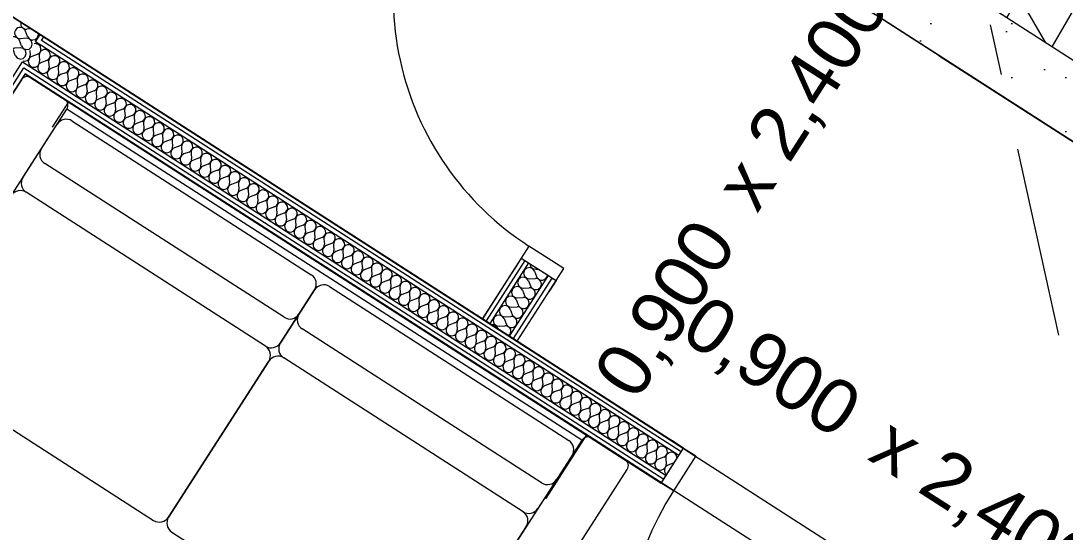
# Model space of a CAD drawing. Header units: millimetres. Extents: x 755110 to 820807, y -116979 to -66610.
# Drawn here: x 765999 to 768899, y -85636 to -84218 of the extents above; entities that cross this region are included whole.
import ezdxf

# ---------------------------------------------------------------- set-up
doc = ezdxf.new("R2010")
doc.units = ezdxf.units.MM
doc.header["$MEASUREMENT"] = 0
doc.linetypes.add('Dashed', pattern=[423.333333, 211.666667, -211.666667])
doc.linetypes.add('Double Dashed', pattern=[1093.611073, 529.166651, -211.666656, 141.111112, -211.666656])
for name, color, linetype, lineweight in [('New_2D Drafting - General_Pen_No__1', 7, 'Continuous', 13), ('New_ARCHICAD Door Markers_Pen_No__7', 7, 'Continuous', 35), ('New_ARCHICAD Doors_Pen_No__1', 7, 'Continuous', 13), ('New_Dimensioning - General_Pen_No__1', 7, 'Continuous', 13), ('New_INT zoned_Pen_No__19', 255, 'Continuous', 0), ('New_KKAEV_Pen_No__1', 7, 'Continuous', 13), ('New_Structural - Bearing_Pen_No__1', 7, 'Continuous', 13)]:
    doc.layers.add(name, color=color, linetype=linetype, lineweight=lineweight)
doc.layers.add('New_Dimensioning - General', color=7, linetype='Continuous')
doc.layers.add('New_Structural - Bearing', color=7, linetype='Continuous')
doc.layers.add('New_Structural - Grid_Pen_No__61', color=7, linetype='Continuous', lineweight=20, true_color=0x6a6a6a)
doc.styles.add('GENERATED_STYLE_1', font='')
doc.styles.get('GENERATED_STYLE_1').set_extended_font_data('Arial')
doc.dimstyles.new('GENERATED_STYLE__1', dxfattribs={"dimtxt": 200, "dimasz": 95, "dimexe": 0.18, "dimexo": 0.0625, "dimgap": 0, "dimtad": 1, "dimdec": 0, "dimzin": 0, "dimdsep": 46, "dimtxsty": 'GENERATED_STYLE_1', "dimblk": 'ARROWHEAD_2', "dimblk1": 'ARROWHEAD_2', "dimblk2": 'ARROWHEAD_2', "dimcen": 0.09, "dimse1": 1, "dimse2": 1, "dimclrd": 7, "dimclre": 7, "dimclrt": 7, "dimadec": 0, "dimazin": 0, "dimtfac": 1, "dimtdec": 4, "dimtmove": 0, "dimatfit": 3, "dimfxl": 0, "dimtolj": 1, "dimtzin": 0, "dimarcsym": 0})

# ---------------------------------------------------------------- blocks, each defined once
blk = doc.blocks.new('*X9')
at = {"layer": 'New_Structural - Bearing_Pen_No__1', "color": 7, "linetype": 'Continuous', "lineweight": 13}
for p, q in [((766054.3, -84297), (766054.3, -84296.8)), ((766046.3, -84309.3), (766046.5, -84309.1)), ((766024.9, -84342.6), (766025, -84342.6))]:
    blk.add_line(p, q, dxfattribs=at)
blk = doc.blocks.new('*X10')
at = {"layer": 'New_Structural - Bearing_Pen_No__1', "color": 7, "linetype": 'Continuous', "lineweight": 13}
for p, q in [((766053, -84289.3), (766048.3, -84283.9)), ((766054.3, -84296.8), (766053, -84289.3)), ((766029.6, -84316.2), (766026.5, -84317.9)), ((766044.3, -84310.7), (766029.6, -84316.2)), ((766044.3, -84310.7), (766046.3, -84309.3)), ((766019.7, -84328.4), (766019.5, -84329.2)), ((766019.5, -84329.2), (766019.7, -84333.5)), ((766019.7, -84333.5), (766021, -84337.6)), ((766021, -84337.6), (766023.4, -84341.2)), ((766023.4, -84341.2), (766024.9, -84342.6))]:
    blk.add_line(p, q, dxfattribs=at)
blk = doc.blocks.new('*X11')
at = {"layer": 'New_Structural - Bearing_Pen_No__1', "color": 7, "linetype": 'Continuous', "lineweight": 13}
for p, q in [((766039.1, -84280.4), (766035.8, -84281.3)), ((766047.3, -84282.9), (766039.1, -84280.4)), ((766048.3, -84283.9), (766047.3, -84282.9)), ((766012.8, -84329.1), (766016.8, -84327.4)), ((766016.8, -84327.4), (766020.1, -84324.7)), ((766020.6, -84325), (766019.7, -84328.4)), ((766020.1, -84324.7), (766022.6, -84321.2)), ((766022.7, -84321.2), (766020.6, -84325)), ((766022.6, -84321.2), (766024.1, -84317.1)), ((766025.8, -84318.2), (766022.7, -84321.2)), ((766023.5, -84300.4), (766024.4, -84312.8)), ((766024.1, -84317.1), (766024.4, -84312.8)), ((766026.5, -84317.9), (766025.8, -84318.2)), ((766005.1, -84329.1), (766008.5, -84329.6)), ((766008.5, -84329.6), (766012.8, -84329.1))]:
    blk.add_line(p, q, dxfattribs=at)
blk = doc.blocks.new('*X31')
at = {"layer": 'New_Structural - Bearing_Pen_No__1', "color": 7, "linetype": 'Continuous', "lineweight": 13}
for p, q in [((766049.6, -84314.1), (766050.7, -84329.7)), ((766070.7, -84327.7), (766056, -84333.1)), ((766076, -84331), (766077.1, -84346.7)), ((766097.1, -84344.6), (766082.4, -84350.1)), ((766102.3, -84348), (766103.5, -84363.6)), ((766123.4, -84361.5), (766108.7, -84367)), ((766128.7, -84364.9), (766129.8, -84380.5)), ((766149.8, -84378.5), (766135.1, -84383.9)), ((766155.1, -84381.8), (766156.2, -84397.5)), ((766176.1, -84395.4), (766161.5, -84400.9)), ((766181.4, -84398.8), (766182.6, -84414.4)), ((766202.5, -84412.3), (766187.8, -84417.8)), ((766207.8, -84415.7), (766208.9, -84431.3)), ((766228.9, -84429.3), (766214.2, -84434.7)), ((766234.1, -84432.6), (766235.3, -84448.3)), ((766255.2, -84446.2), (766240.5, -84451.7)), ((766260.5, -84449.6), (766261.6, -84465.2)), ((766281.6, -84463.1), (766266.9, -84468.6)), ((766286.9, -84466.5), (766288, -84482.1)), ((766308, -84480.1), (766293.3, -84485.5)), ((766313.2, -84483.5), (766314.4, -84499.1)), ((766334.3, -84497), (766319.6, -84502.5)), ((766339.6, -84500.4), (766340.7, -84516)), ((766360.7, -84513.9), (766346, -84519.4)), ((766366, -84517.3), (766367.1, -84533)), ((766387, -84530.9), (766372.4, -84536.3)), ((766392.3, -84534.3), (766393.5, -84549.9)), ((766413.4, -84547.8), (766398.7, -84553.3)), ((766418.7, -84551.2), (766419.8, -84566.8)), ((766439.8, -84564.7), (766425.1, -84570.2)), ((766445, -84568.1), (766446.2, -84583.8)), ((766466.1, -84581.7), (766451.4, -84587.1)), ((766471.4, -84585.1), (766472.5, -84600.7)), ((766492.5, -84598.6), (766477.8, -84604.1)), ((766497.8, -84602), (766498.9, -84617.6)), ((766518.9, -84615.6), (766504.2, -84621)), ((766524.1, -84618.9), (766525.3, -84634.6)), ((766545.2, -84632.5), (766530.5, -84638)), ((766550.5, -84635.9), (766551.6, -84651.5)), ((766571.6, -84649.4), (766556.9, -84654.9)), ((766576.9, -84652.8), (766578, -84668.4)), ((766597.9, -84666.4), (766583.3, -84671.8)), ((766603.2, -84669.7), (766604.3, -84685.4)), ((766624.3, -84683.3), (766609.6, -84688.8)), ((766629.6, -84686.7), (766630.7, -84702.3)), ((766650.7, -84700.2), (766636, -84705.7)), ((766655.9, -84703.6), (766657.1, -84719.2)), ((766677, -84717.2), (766662.3, -84722.6)), ((766682.3, -84720.5), (766683.4, -84736.2)), ((766703.4, -84734.1), (766688.7, -84739.6)), ((766708.7, -84737.5), (766709.8, -84753.1)), ((766729.8, -84751), (766715.1, -84756.5)), ((766735, -84754.4), (766736.2, -84770)), ((766756.1, -84768), (766741.4, -84773.4)), ((766761.4, -84771.4), (766762.5, -84787)), ((766782.5, -84784.9), (766767.8, -84790.4)), ((766787.8, -84788.3), (766788.9, -84803.9)), ((766808.8, -84801.8), (766794.2, -84807.3)), ((766814.1, -84805.2), (766815.2, -84820.9)), ((766835.2, -84818.8), (766820.5, -84824.2)), ((766840.5, -84822.2), (766841.6, -84837.8)), ((766861.6, -84835.7), (766846.9, -84841.2)), ((766866.8, -84839.1), (766868, -84854.7)), ((766887.9, -84852.6), (766873.2, -84858.1)), ((766893.2, -84856), (766894.3, -84871.7)), ((766914.3, -84869.6), (766899.6, -84875)), ((766919.6, -84873), (766920.7, -84888.6)), ((766940.7, -84886.5), (766926, -84892)), ((766945.9, -84889.9), (766947.1, -84905.5)), ((766967, -84903.4), (766952.3, -84908.9)), ((766972.3, -84906.8), (766973.4, -84922.5)), ((766993.4, -84920.4), (766978.7, -84925.8)), ((766998.7, -84923.8), (766999.8, -84939.4)), ((767019.7, -84937.3), (767005.1, -84942.8)), ((767025, -84940.7), (767026.1, -84956.3)), ((767046.1, -84954.3), (767031.4, -84959.7)), ((767051.4, -84957.6), (767052.5, -84973.3)), ((767072.5, -84971.2), (767057.8, -84976.7)), ((767077.7, -84974.6), (767078.9, -84990.2)), ((767098.8, -84988.1), (767084.1, -84993.6)), ((767104.1, -84991.5), (767105.2, -85007.1)), ((767125.2, -85005.1), (767110.5, -85010.5)), ((767130.5, -85008.4), (767131.6, -85024.1)), ((767151.6, -85022), (767136.9, -85027.5)), ((767156.8, -85025.4), (767158, -85041)), ((767177.9, -85038.9), (767163.2, -85044.4)), ((767183.2, -85042.3), (767184.3, -85057.9)), ((767204.3, -85055.9), (767189.6, -85061.3)), ((767209.5, -85059.3), (767210.7, -85074.9)), ((767230.6, -85072.8), (767216, -85078.3)), ((767235.9, -85076.2), (767237, -85091.8)), ((767257, -85089.7), (767242.3, -85095.2)), ((767262.3, -85093.1), (767263.4, -85108.7)), ((767283.4, -85106.7), (767268.7, -85112.1)), ((767288.6, -85110.1), (767289.8, -85125.7)), ((767309.7, -85123.6), (767295, -85129.1)), ((767315, -85127), (767316.1, -85142.6)), ((767336.1, -85140.5), (767321.4, -85146)), ((767341.4, -85143.9), (767342.5, -85159.6)), ((767362.5, -85157.5), (767347.8, -85162.9)), ((767367.7, -85160.9), (767368.9, -85176.5)), ((767388.8, -85174.4), (767374.1, -85179.9)), ((767394.1, -85177.8), (767395.2, -85193.4)), ((767415.2, -85191.3), (767400.5, -85196.8)), ((767420.4, -85194.7), (767421.6, -85210.4)), ((767441.5, -85208.3), (767426.9, -85213.7)), ((767446.8, -85211.7), (767447.9, -85227.3)), ((767467.9, -85225.2), (767453.2, -85230.7)), ((767473.2, -85228.6), (767474.3, -85244.2)), ((767494.3, -85242.2), (767479.6, -85247.6)), ((767499.5, -85245.5), (767500.7, -85261.2)), ((767520.6, -85259.1), (767505.9, -85264.6)), ((767525.9, -85262.5), (767527, -85278.1)), ((767547, -85276), (767532.3, -85281.5)), ((767552.3, -85279.4), (767553.4, -85295)), ((767573.4, -85293), (767558.7, -85298.4)), ((767578.6, -85296.3), (767579.8, -85312)), ((767599.7, -85309.9), (767585, -85315.4)), ((767605, -85313.3), (767606.1, -85328.9)), ((767626.1, -85326.8), (767611.4, -85332.3)), ((767631.3, -85330.2), (767632.5, -85345.8)), ((767652.4, -85343.8), (767637.8, -85349.2)), ((767657.7, -85347.2), (767658.8, -85362.8)), ((767678.8, -85360.7), (767664.1, -85366.2)), ((767684.1, -85364.1), (767685.2, -85379.7)), ((767705.2, -85377.6), (767690.5, -85383.1)), ((767710.4, -85381), (767711.6, -85396.6)), ((767731.5, -85394.6), (767716.8, -85400)), ((767736.8, -85398), (767737.9, -85413.6)), ((767757.9, -85411.5), (767743.2, -85417)), ((767763.2, -85414.9), (767764.3, -85430.5)), ((767784.2, -85428.4), (767769.6, -85433.9)), ((767789.5, -85431.8), (767790.7, -85447.5)), ((767810.6, -85445.4), (767795.9, -85450.8))]:
    blk.add_line(p, q, dxfattribs=at)
for centre, start, end in [((766038.9, -84296), 296.7857, 357.7747), ((766065.2, -84313), 290.4133, 184.1531), ((766091.6, -84329.9), 290.4133, 184.1531), ((766035.1, -84330.9), 229.3233, 237.2832), ((766035.1, -84330.9), 237.2832, 4.1531), ((766061.5, -84347.8), 110.4133, 237.2832), ((766061.5, -84347.8), 237.2832, 4.1531), ((766087.8, -84364.7), 110.4133, 237.2832), ((766118, -84346.8), 290.4133, 184.1531), ((766144.3, -84363.8), 290.4133, 184.1531), ((766087.8, -84364.7), 237.2832, 4.1531), ((766114.2, -84381.7), 110.4133, 237.2832), ((766114.2, -84381.7), 237.2832, 4.1531), ((766140.6, -84398.6), 110.4133, 237.2832), ((766170.7, -84380.7), 290.4133, 184.1531), ((766197, -84397.6), 290.4133, 184.1531), ((766140.6, -84398.6), 237.2832, 4.1531), ((766166.9, -84415.5), 110.4133, 237.2832), ((766166.9, -84415.5), 237.2832, 4.1531), ((766223.4, -84414.6), 290.4133, 184.1531), ((766193.3, -84432.5), 110.4133, 237.2832), ((766193.3, -84432.5), 237.2832, 4.1531), ((766219.7, -84449.4), 110.4133, 237.2832), ((766249.8, -84431.5), 290.4133, 184.1531), ((766276.1, -84448.5), 290.4133, 184.1531), ((766219.7, -84449.4), 237.2832, 4.1531), ((766246, -84466.3), 110.4133, 237.2832), ((766246, -84466.3), 237.2832, 4.1531), ((766272.4, -84483.3), 110.4133, 237.2832), ((766302.5, -84465.4), 290.4133, 184.1531), ((766328.9, -84482.3), 290.4133, 184.1531), ((766272.4, -84483.3), 237.2832, 4.1531), ((766298.7, -84500.2), 110.4133, 237.2832), ((766298.7, -84500.2), 237.2832, 4.1531), ((766355.2, -84499.3), 290.4133, 184.1531), ((766381.6, -84516.2), 290.4133, 184.1531), ((766325.1, -84517.2), 110.4133, 237.2832), ((766325.1, -84517.2), 237.2832, 4.1531), ((766351.5, -84534.1), 110.4133, 237.2832), ((766407.9, -84533.1), 290.4133, 184.1531), ((766351.5, -84534.1), 237.2832, 4.1531), ((766377.8, -84551), 110.4133, 237.2832), ((766377.8, -84551), 237.2832, 4.1531), ((766404.2, -84568), 110.4133, 237.2832), ((766434.3, -84550.1), 290.4133, 184.1531), ((766460.7, -84567), 290.4133, 184.1531), ((766404.2, -84568), 237.2832, 4.1531), ((766430.5, -84584.9), 110.4133, 237.2832), ((766430.5, -84584.9), 237.2832, 4.1531), ((766456.9, -84601.8), 110.4133, 237.2832), ((766487, -84583.9), 290.4133, 184.1531), ((766513.4, -84600.9), 290.4133, 184.1531), ((766456.9, -84601.8), 237.2832, 4.1531), ((766483.3, -84618.8), 110.4133, 237.2832), ((766483.3, -84618.8), 237.2832, 4.1531), ((766539.8, -84617.8), 290.4133, 184.1531), ((766509.6, -84635.7), 110.4133, 237.2832), ((766509.6, -84635.7), 237.2832, 4.1531), ((766536, -84652.6), 110.4133, 237.2832), ((766566.1, -84634.7), 290.4133, 184.1531), ((766592.5, -84651.7), 290.4133, 184.1531), ((766536, -84652.6), 237.2832, 4.1531), ((766562.4, -84669.6), 110.4133, 237.2832), ((766562.4, -84669.6), 237.2832, 4.1531), ((766588.7, -84686.5), 110.4133, 237.2832), ((766618.8, -84668.6), 290.4133, 184.1531), ((766645.2, -84685.5), 290.4133, 184.1531), ((766588.7, -84686.5), 237.2832, 4.1531), ((766615.1, -84703.4), 110.4133, 237.2832), ((766615.1, -84703.4), 237.2832, 4.1531), ((766671.6, -84702.5), 290.4133, 184.1531), ((766697.9, -84719.4), 290.4133, 184.1531), ((766641.4, -84720.4), 110.4133, 237.2832), ((766641.4, -84720.4), 237.2832, 4.1531), ((766667.8, -84737.3), 110.4133, 237.2832), ((766724.3, -84736.3), 290.4133, 184.1531), ((766667.8, -84737.3), 237.2832, 4.1531), ((766694.2, -84754.2), 110.4133, 237.2832), ((766694.2, -84754.2), 237.2832, 4.1531), ((766720.5, -84771.2), 110.4133, 237.2832), ((766750.7, -84753.3), 290.4133, 184.1531), ((766777, -84770.2), 290.4133, 184.1531), ((766720.5, -84771.2), 237.2832, 4.1531), ((766746.9, -84788.1), 110.4133, 237.2832), ((766746.9, -84788.1), 237.2832, 4.1531), ((766773.3, -84805.1), 110.4133, 237.2832), ((766803.4, -84787.2), 290.4133, 184.1531), ((766829.7, -84804.1), 290.4133, 184.1531), ((766773.3, -84805.1), 237.2832, 4.1531), ((766799.6, -84822), 110.4133, 237.2832), ((766799.6, -84822), 237.2832, 4.1531), ((766856.1, -84821), 290.4133, 184.1531), ((766826, -84838.9), 110.4133, 237.2832), ((766826, -84838.9), 237.2832, 4.1531), ((766852.3, -84855.9), 110.4133, 237.2832), ((766882.5, -84838), 290.4133, 184.1531), ((766908.8, -84854.9), 290.4133, 184.1531), ((766852.3, -84855.9), 237.2832, 4.1531), ((766878.7, -84872.8), 110.4133, 237.2832), ((766878.7, -84872.8), 237.2832, 4.1531), ((766905.1, -84889.7), 110.4133, 237.2832), ((766935.2, -84871.8), 290.4133, 184.1531), ((766961.6, -84888.8), 290.4133, 184.1531), ((766905.1, -84889.7), 237.2832, 4.1531), ((766931.4, -84906.7), 110.4133, 237.2832), ((766931.4, -84906.7), 237.2832, 4.1531), ((766987.9, -84905.7), 290.4133, 184.1531), ((767014.3, -84922.6), 290.4133, 184.1531), ((766957.8, -84923.6), 110.4133, 237.2832), ((766957.8, -84923.6), 237.2832, 4.1531), ((766984.2, -84940.5), 110.4133, 237.2832), ((767040.6, -84939.6), 290.4133, 184.1531), ((766984.2, -84940.5), 237.2832, 4.1531), ((767010.5, -84957.5), 110.4133, 237.2832), ((767010.5, -84957.5), 237.2832, 4.1531), ((767036.9, -84974.4), 110.4133, 237.2832), ((767067, -84956.5), 290.4133, 184.1531), ((767093.4, -84973.4), 290.4133, 184.1531), ((767036.9, -84974.4), 237.2832, 4.1531), ((767063.2, -84991.3), 110.4133, 237.2832), ((767063.2, -84991.3), 237.2832, 4.1531), ((767089.6, -85008.3), 110.4133, 237.2832), ((767119.7, -84990.4), 290.4133, 184.1531), ((767146.1, -85007.3), 290.4133, 184.1531), ((767089.6, -85008.3), 237.2832, 4.1531), ((767116, -85025.2), 110.4133, 237.2832), ((767116, -85025.2), 237.2832, 4.1531), ((767172.5, -85024.2), 290.4133, 184.1531), ((767142.3, -85042.1), 110.4133, 237.2832), ((767142.3, -85042.1), 237.2832, 4.1531), ((767168.7, -85059.1), 110.4133, 237.2832), ((767198.8, -85041.2), 290.4133, 184.1531), ((767225.2, -85058.1), 290.4133, 184.1531), ((767168.7, -85059.1), 237.2832, 4.1531), ((767195.1, -85076), 110.4133, 237.2832), ((767195.1, -85076), 237.2832, 4.1531), ((767221.4, -85092.9), 110.4133, 237.2832), ((767251.5, -85075.1), 290.4133, 184.1531), ((767277.9, -85092), 290.4133, 184.1531), ((767221.4, -85092.9), 237.2832, 4.1531), ((767247.8, -85109.9), 110.4133, 237.2832), ((767247.8, -85109.9), 237.2832, 4.1531), ((767304.3, -85108.9), 290.4133, 184.1531), ((767330.6, -85125.9), 290.4133, 184.1531), ((767274.1, -85126.8), 110.4133, 237.2832), ((767274.1, -85126.8), 237.2832, 4.1531), ((767300.5, -85143.8), 110.4133, 237.2832), ((767357, -85142.8), 290.4133, 184.1531), ((767300.5, -85143.8), 237.2832, 4.1531), ((767326.9, -85160.7), 110.4133, 237.2832), ((767326.9, -85160.7), 237.2832, 4.1531), ((767353.2, -85177.6), 110.4133, 237.2832), ((767383.3, -85159.7), 290.4133, 184.1531), ((767409.7, -85176.7), 290.4133, 184.1531), ((767353.2, -85177.6), 237.2832, 4.1531), ((767379.6, -85194.6), 110.4133, 237.2832), ((767379.6, -85194.6), 237.2832, 4.1531), ((767406, -85211.5), 110.4133, 237.2832), ((767436.1, -85193.6), 290.4133, 184.1531), ((767462.4, -85210.5), 290.4133, 184.1531), ((767406, -85211.5), 237.2832, 4.1531), ((767432.3, -85228.4), 110.4133, 237.2832), ((767432.3, -85228.4), 237.2832, 4.1531), ((767488.8, -85227.5), 290.4133, 184.1531), ((767458.7, -85245.4), 110.4133, 237.2832), ((767458.7, -85245.4), 237.2832, 4.1531), ((767485, -85262.3), 110.4133, 237.2832), ((767515.2, -85244.4), 290.4133, 184.1531), ((767541.5, -85261.3), 290.4133, 184.1531), ((767485, -85262.3), 237.2832, 4.1531), ((767511.4, -85279.2), 110.4133, 237.2832), ((767511.4, -85279.2), 237.2832, 4.1531), ((767537.8, -85296.2), 110.4133, 237.2832), ((767567.9, -85278.3), 290.4133, 184.1531), ((767594.2, -85295.2), 290.4133, 184.1531), ((767537.8, -85296.2), 237.2832, 4.1531), ((767564.1, -85313.1), 110.4133, 237.2832), ((767564.1, -85313.1), 237.2832, 4.1531), ((767620.6, -85312.1), 290.4133, 184.1531), ((767647, -85329.1), 290.4133, 184.1531), ((767590.5, -85330), 110.4133, 237.2832), ((767590.5, -85330), 237.2832, 4.1531), ((767616.9, -85347), 110.4133, 237.2832), ((767673.3, -85346), 290.4133, 184.1531), ((767616.9, -85347), 237.2832, 4.1531), ((767643.2, -85363.9), 110.4133, 237.2832), ((767643.2, -85363.9), 237.2832, 4.1531), ((767669.6, -85380.8), 110.4133, 237.2832), ((767699.7, -85363), 290.4133, 184.1531), ((767726.1, -85379.9), 290.4133, 184.1531), ((767669.6, -85380.8), 237.2832, 4.1531), ((767695.9, -85397.8), 110.4133, 237.2832), ((767695.9, -85397.8), 237.2832, 4.1531), ((767722.3, -85414.7), 110.4133, 237.2832), ((767752.4, -85396.8), 290.4133, 184.1531), ((767778.8, -85413.8), 290.4133, 184.1531), ((767722.3, -85414.7), 237.2832, 4.1531), ((767748.7, -85431.7), 110.4133, 237.2832), ((767805.1, -85430.7), 352.5444, 184.1531), ((767748.7, -85431.7), 237.2832, 4.1531), ((767775, -85448.6), 110.4133, 237.2832), ((767775, -85448.6), 237.2832, 4.1531), ((767801.4, -85465.5), 110.4133, 231.7958), ((767805.1, -85430.7), 290.4133, 302.0221)]:
    blk.add_arc(centre, 15.7, start, end, dxfattribs=at)
blk = doc.blocks.new('*X61')
at = {"layer": 'New_Structural - Bearing_Pen_No__1', "color": 7, "linetype": 'Continuous', "lineweight": 13}
for p, q in [((765985.7, -84241), (765983.9, -84243.2)), ((765967, -84269.5), (765965.1, -84273.4)), ((765969.8, -84266.2), (765967, -84269.5)), ((765973.4, -84263.8), (765969.8, -84266.2)), ((765977.5, -84262.5), (765973.4, -84263.8)), ((765981.8, -84262.4), (765977.5, -84262.5)), ((765982.1, -84247.1), (765981.4, -84251.3)), ((765981.4, -84251.3), (765981.9, -84255.6)), ((765986, -84263.5), (765981.8, -84262.4)), ((765981.9, -84255.6), (765983.6, -84259.6)), ((765983.9, -84243.2), (765982.1, -84247.1)), ((765983.6, -84259.6), (765986.3, -84263)), ((765989.8, -84265.6), (765986, -84263.5)), ((765986.3, -84263), (765989.8, -84265.5)), ((765989.8, -84265.5), (765993.9, -84267)), ((765992.8, -84268.7), (765989.8, -84265.6)), ((765994.8, -84272.5), (765992.8, -84268.7)), ((765993.9, -84267), (765998.2, -84267.2)), ((766013.8, -84266.1), (765998.2, -84267.2)), ((766022.2, -84267.8), (766013.8, -84266.1)), ((766017.8, -84261.7), (766022.3, -84267.7)), ((766028.4, -84273.7), (766022.2, -84267.8)), ((766022.3, -84267.7), (766030.2, -84271)), ((765950, -84295.9), (765949.8, -84296.4)), ((765952.8, -84292.6), (765950, -84295.9)), ((765956.4, -84290.2), (765952.8, -84292.6)), ((765960.6, -84288.9), (765956.4, -84290.2)), ((765964.9, -84288.8), (765960.6, -84288.9)), ((765965.1, -84273.4), (765964.5, -84277.7)), ((765964.5, -84277.7), (765965, -84282)), ((765969.1, -84289.8), (765964.9, -84288.8)), ((765965, -84282), (765966.7, -84286)), ((765966.7, -84286), (765969.4, -84289.4)), ((765972.8, -84292), (765969.1, -84289.8)), ((765969.4, -84289.4), (765972.9, -84291.9)), ((765975.8, -84295.1), (765972.8, -84292)), ((765972.9, -84291.9), (765977, -84293.3)), ((765977.9, -84298.9), (765975.8, -84295.1)), ((765977, -84293.3), (765981.3, -84293.6)), ((765983.4, -84313.6), (765977.9, -84298.9)), ((765996.9, -84292.5), (765981.3, -84293.6)), ((766000.3, -84287.2), (765994.8, -84272.5)), ((766005.3, -84294.2), (765996.9, -84292.5)), ((766000.3, -84287.2), (766005.4, -84294.1)), ((766011.5, -84300.1), (766005.3, -84294.2)), ((766005.4, -84294.1), (766013.3, -84297.3)), ((766013.3, -84297.3), (766021.7, -84295.9)), ((766021.7, -84295.9), (766028.2, -84290.2)), ((766028.2, -84290.2), (766030.6, -84282)), ((766030.6, -84282), (766028.4, -84273.7)), ((766030.2, -84271), (766031.9, -84270.7)), ((765983.4, -84313.6), (765988.4, -84320.5)), ((765988.3, -84320.6), (765986.9, -84320.3)), ((765990.4, -84322.5), (765988.3, -84320.6)), ((765988.4, -84320.5), (765996.4, -84323.7)), ((765996.4, -84323.7), (766004.8, -84322.2)), ((766004.8, -84322.2), (766011.2, -84316.6)), ((766011.2, -84316.6), (766013.7, -84308.4)), ((766013.7, -84308.4), (766011.5, -84300.1))]:
    blk.add_line(p, q, dxfattribs=at)
blk = doc.blocks.new('*X62')
at = {"layer": 'New_Structural - Bearing_Pen_No__1', "color": 7, "linetype": 'Continuous', "lineweight": 13}
for p, q in [((765986.7, -84239.9), (765985.7, -84241)), ((765990.3, -84237.5), (765986.7, -84239.9)), ((765994.4, -84236.2), (765990.3, -84237.5)), ((765998.8, -84236), (765994.4, -84236.2)), ((765999, -84220.8), (765998.3, -84225)), ((765998.3, -84225), (765998.9, -84229.3)), ((766002.9, -84237.1), (765998.8, -84236)), ((765998.9, -84229.3), (766000.5, -84233.3)), ((766000.5, -84233.3), (766003.2, -84236.6)), ((766006.7, -84239.3), (766002.9, -84237.1)), ((766003.2, -84236.6), (766006.8, -84239.1)), ((766009.7, -84242.4), (766006.7, -84239.3)), ((766006.8, -84239.1), (766010.8, -84240.6)), ((766010.8, -84240.6), (766015.1, -84240.9)), ((766028.7, -84239.9), (766015.1, -84240.9)), ((766011.8, -84246.2), (766009.7, -84242.4)), ((766017.2, -84260.8), (766011.8, -84246.2)), ((766017.2, -84260.8), (766017.8, -84261.7)), ((766031.9, -84270.7), (766038.7, -84269.5)), ((766038.7, -84269.5), (766045.1, -84263.8)), ((766045.1, -84263.8), (766047.6, -84255.6)), ((766047.6, -84255.6), (766046.4, -84251.3))]:
    blk.add_line(p, q, dxfattribs=at)
blk = doc.blocks.new('*X98')
at = {"layer": 'New_Structural - Bearing_Pen_No__1', "color": 7, "linetype": 'Continuous', "lineweight": 13}
for p, q in [((767404, -84903.6), (767397.5, -84909.3)), ((767412.4, -84902.2), (767404, -84903.6)), ((767412.1, -84891.5), (767414.2, -84899.4)), ((767420.3, -84905.4), (767412.4, -84902.2)), ((767414.2, -84899.4), (767420.4, -84905.3)), ((767425.4, -84912.3), (767420.3, -84905.4)), ((767420.4, -84905.3), (767428.8, -84907)), ((767428.8, -84907), (767435.5, -84906.5)), ((767380.6, -84935.7), (767378.1, -84943.9)), ((767387, -84930), (767380.6, -84935.7)), ((767395.5, -84928.6), (767387, -84930)), ((767397.5, -84909.3), (767395, -84917.5)), ((767395, -84917.5), (767397.2, -84925.8)), ((767403.4, -84931.8), (767395.5, -84928.6)), ((767397.2, -84925.8), (767403.5, -84931.7)), ((767408.5, -84938.7), (767403.4, -84931.8)), ((767403.5, -84931.7), (767411.8, -84933.4)), ((767411.8, -84933.4), (767427.5, -84932.3)), ((767425.4, -84912.3), (767430.9, -84927)), ((767431.8, -84932.5), (767427.5, -84932.3)), ((767430.9, -84927), (767432.9, -84930.8)), ((767435.9, -84934), (767431.8, -84932.5)), ((767432.9, -84930.8), (767435.9, -84933.9)), ((767435.9, -84933.9), (767439.7, -84936)), ((767439.4, -84936.5), (767435.9, -84934)), ((767442.1, -84939.9), (767439.4, -84936.5)), ((767439.7, -84936), (767443.9, -84937.1)), ((767443.9, -84937.1), (767448.2, -84937)), ((767448.2, -84937), (767452.3, -84935.7)), ((767452.3, -84935.7), (767455.9, -84933.3)), ((767455.9, -84933.3), (767458.7, -84930)), ((767458.7, -84930), (767460.5, -84926.1)), ((767460.5, -84926.1), (767461, -84922.9)), ((767363.7, -84962), (767361.2, -84970.2)), ((767370.1, -84956.4), (767363.7, -84962)), ((767378.5, -84954.9), (767370.1, -84956.4)), ((767378.1, -84943.9), (767380.3, -84952.1)), ((767386.5, -84958.1), (767378.5, -84954.9)), ((767380.3, -84952.1), (767386.5, -84958)), ((767386.5, -84958), (767394.9, -84959.8)), ((767391.5, -84965), (767386.5, -84958.1)), ((767391.5, -84965), (767397, -84979.7)), ((767394.9, -84959.8), (767410.5, -84958.6)), ((767408.5, -84938.7), (767413.9, -84953.3)), ((767414.8, -84958.9), (767410.5, -84958.6)), ((767413.9, -84953.3), (767416, -84957.2)), ((767418.9, -84960.4), (767414.8, -84958.9)), ((767416, -84957.2), (767419, -84960.3)), ((767422.4, -84962.9), (767418.9, -84960.4)), ((767419, -84960.3), (767422.7, -84962.4)), ((767425.1, -84966.2), (767422.4, -84962.9)), ((767422.7, -84962.4), (767426.9, -84963.5)), ((767426.8, -84970.2), (767425.1, -84966.2)), ((767426.9, -84963.5), (767431.2, -84963.3)), ((767431.2, -84963.3), (767435.4, -84962)), ((767435.4, -84962), (767439, -84959.6)), ((767439, -84959.6), (767441.8, -84956.4)), ((767441.8, -84956.4), (767443.6, -84952.4)), ((767443.7, -84943.9), (767442.1, -84939.9)), ((767443.6, -84952.4), (767444.3, -84948.2)), ((767444.3, -84948.2), (767443.7, -84943.9)), ((767346.7, -84988.4), (767344.2, -84996.6)), ((767353.1, -84982.7), (767346.7, -84988.4)), ((767361.6, -84981.3), (767353.1, -84982.7)), ((767361.2, -84970.2), (767363.4, -84978.5)), ((767369.5, -84984.5), (767361.6, -84981.3)), ((767363.4, -84978.5), (767369.6, -84984.4)), ((767374.6, -84991.4), (767369.5, -84984.5)), ((767369.6, -84984.4), (767378, -84986.1)), ((767374.6, -84991.4), (767380, -85006.1)), ((767378, -84986.1), (767393.6, -84985)), ((767397.9, -84985.3), (767393.6, -84985)), ((767397, -84979.7), (767399, -84983.5)), ((767402, -84986.7), (767397.9, -84985.3)), ((767399, -84983.5), (767402.1, -84986.6)), ((767405.5, -84989.2), (767402, -84986.7)), ((767402.1, -84986.6), (767405.8, -84988.8)), ((767408.2, -84992.6), (767405.5, -84989.2)), ((767405.8, -84988.8), (767410, -84989.8)), ((767409.9, -84996.6), (767408.2, -84992.6)), ((767410, -84989.8), (767414.3, -84989.7)), ((767414.3, -84989.7), (767418.4, -84988.4)), ((767418.4, -84988.4), (767422, -84986)), ((767422, -84986), (767424.8, -84982.7)), ((767424.8, -84982.7), (767426.7, -84978.8)), ((767426.7, -84978.8), (767427.3, -84974.5)), ((767427.3, -84974.5), (767426.8, -84970.2)), ((767329.8, -85014.7), (767327.3, -85022.9)), ((767327.3, -85022.9), (767329.5, -85031.2)), ((767336.2, -85009.1), (767329.8, -85014.7)), ((767344.6, -85007.6), (767336.2, -85009.1)), ((767344.2, -84996.6), (767346.4, -85004.9)), ((767352.6, -85010.8), (767344.6, -85007.6)), ((767346.4, -85004.9), (767352.7, -85010.7)), ((767357.6, -85017.8), (767352.6, -85010.8)), ((767352.7, -85010.7), (767361, -85012.5)), ((767357.6, -85017.8), (767363.1, -85032.4)), ((767361, -85012.5), (767376.7, -85011.3)), ((767381, -85011.6), (767376.7, -85011.3)), ((767380, -85006.1), (767382.1, -85009.9)), ((767385, -85013.1), (767381, -85011.6)), ((767382.1, -85009.9), (767385.1, -85013)), ((767388.6, -85015.6), (767385, -85013.1)), ((767385.1, -85013), (767388.9, -85015.1)), ((767391.3, -85019), (767388.6, -85015.6)), ((767388.9, -85015.1), (767393.1, -85016.2)), ((767392.9, -85023), (767391.3, -85019)), ((767393.5, -85027.2), (767392.9, -85023)), ((767393.1, -85016.2), (767397.4, -85016.1)), ((767397.4, -85016.1), (767401.5, -85014.7)), ((767401.5, -85014.7), (767405.1, -85012.4)), ((767405.1, -85012.4), (767407.9, -85009.1)), ((767407.9, -85009.1), (767409.7, -85005.2)), ((767409.7, -85005.2), (767410.4, -85000.9)), ((767410.4, -85000.9), (767409.9, -84996.6)), ((767312.8, -85041.1), (767310.4, -85049.3)), ((767310.4, -85049.3), (767312.6, -85057.6)), ((767319.3, -85035.4), (767312.8, -85041.1)), ((767327.7, -85034), (767319.3, -85035.4)), ((767335.6, -85037.2), (767327.7, -85034)), ((767329.5, -85031.2), (767335.7, -85037.1)), ((767340.7, -85044.1), (767335.6, -85037.2)), ((767335.7, -85037.1), (767344.1, -85038.8)), ((767340.7, -85044.1), (767346.2, -85058.8)), ((767344.1, -85038.8), (767359.7, -85037.7)), ((767364, -85038), (767359.7, -85037.7)), ((767363.1, -85032.4), (767365.2, -85036.2)), ((767368.1, -85039.4), (767364, -85038)), ((767365.2, -85036.2), (767368.2, -85039.3)), ((767371.6, -85042), (767368.1, -85039.4)), ((767368.2, -85039.3), (767371.9, -85041.5)), ((767374.3, -85045.3), (767371.6, -85042)), ((767371.9, -85041.5), (767376.1, -85042.5)), ((767376, -85049.3), (767374.3, -85045.3)), ((767376.5, -85053.6), (767376, -85049.3)), ((767376.1, -85042.5), (767380.4, -85042.4)), ((767380.4, -85042.4), (767384.6, -85041.1)), ((767384.6, -85041.1), (767388.2, -85038.7)), ((767388.2, -85038.7), (767391, -85035.4)), ((767391, -85035.4), (767392.8, -85031.5)), ((767392.8, -85031.5), (767393.5, -85027.2)), ((767310.8, -85060.4), (767306.8, -85061)), ((767318.7, -85063.6), (767310.8, -85060.4)), ((767312.6, -85057.6), (767318.8, -85063.5)), ((767323.8, -85070.5), (767318.7, -85063.6)), ((767318.8, -85063.5), (767327.2, -85065.2)), ((767323.8, -85070.5), (767324.5, -85072.4)), ((767327.2, -85065.2), (767342.8, -85064.1)), ((767347.1, -85064.4), (767342.8, -85064.1)), ((767346.2, -85058.8), (767348.2, -85062.6)), ((767351.2, -85065.8), (767347.1, -85064.4)), ((767348.2, -85062.6), (767351.2, -85065.7)), ((767351.2, -85065.7), (767355, -85067.9)), ((767354.7, -85068.3), (767351.2, -85065.8)), ((767357.4, -85071.7), (767354.7, -85068.3)), ((767355, -85067.9), (767359.2, -85068.9)), ((767359.1, -85075.7), (767357.4, -85071.7)), ((767358.9, -85084.2), (767359.6, -85080)), ((767359.6, -85080), (767359.1, -85075.7)), ((767359.2, -85068.9), (767363.5, -85068.8)), ((767363.5, -85068.8), (767367.6, -85067.5)), ((767367.6, -85067.5), (767371.2, -85065.1)), ((767371.2, -85065.1), (767374, -85061.8)), ((767374, -85061.8), (767375.9, -85057.9)), ((767375.9, -85057.9), (767376.5, -85053.6)), ((767354.2, -85091.5), (767354.3, -85091.4)), ((767354.3, -85091.4), (767357.1, -85088.2)), ((767357.1, -85088.2), (767358.9, -85084.2))]:
    blk.add_line(p, q, dxfattribs=at)
blk = doc.blocks.new('*D142')
at = {"layer": 'New_Dimensioning - General_Pen_No__1', "color": 7, "linetype": 'Continuous', "lineweight": 13}
for p, q in [((768938, -82676.9), (768836.6, -82834.6)), ((768823.2, -82788.9), (768951.4, -82722.7)), ((779244.9, -89410.3), (768887.3, -82755.8)), ((779295.5, -89331.4), (779194.2, -89489.2)), ((779180.7, -89443.4), (779309, -89377.2)), ((779341.6, -89472.4), (779244.9, -89410.3))]:
    blk.add_line(p, q, dxfattribs=at)
at = {"layer": 'New_Dimensioning - General_Pen_No__1', "color": 7, "lineweight": 13, "char_height": 200, "attachment_point": 7, "rotation": 327.2801, "style": 'GENERATED_STYLE_1'}
for s, insert in [('\\A1;{\\pql;\\fArial|b0|i0|c0|p34;115}', (768939.3, -82741.6)), ('\\A1;{\\pql;\\fArial|b0|i0|c0|p34;12\xa0311}', (773744.6, -85829))]:
    blk.add_mtext(s, dxfattribs=dict(at, insert=insert))
blk = doc.blocks.new('ARROWHEAD_2')
at = {"color": 0, "linetype": 'Continuous', "lineweight": 0}
for p, q in [((-0.378, -0.655), (0.378, 0.655)), ((0, 0), (-1, 0))]:
    blk.add_line(p, q, dxfattribs=at)
blk = doc.blocks.new('*D143')
at = {"layer": 'New_Dimensioning - General_Pen_No__1', "color": 7, "linetype": 'Continuous', "lineweight": 13}
for p, q in [((768726.4, -82726.7), (768854.7, -82660.5)), ((768887.3, -82755.8), (768790.6, -82693.6)), ((768938, -82676.9), (768836.6, -82834.6)), ((768823.2, -82788.9), (768951.4, -82722.7))]:
    blk.add_line(p, q, dxfattribs=at)
blk = doc.blocks.new('*D149')
at = {"layer": 'New_Dimensioning - General_Pen_No__1', "color": 7, "linetype": 'Continuous', "lineweight": 13}
for p, q in [((764001, -79029.6), (763899.7, -79187.3)), ((764014.5, -79075.4), (763886.2, -79141.5)), ((763950.3, -79108.4), (763898.9, -79075.4)), ((774496.7, -85884.3), (763950.3, -79108.4)), ((774547.4, -85805.4), (774446, -85963.1)), ((774432.6, -85917.3), (774560.9, -85851.2)), ((780188.4, -89541), (774496.7, -85884.3))]:
    blk.add_line(p, q, dxfattribs=at)
at = {"layer": 'New_Dimensioning - General_Pen_No__1', "color": 7, "lineweight": 13, "insert": (768893.6, -82236.8), "char_height": 200, "attachment_point": 7, "rotation": 327.2801, "style": 'GENERATED_STYLE_1'}
blk.add_mtext('\\A1;{\\pql;\\fArial|b0|i0|c0|p34;12\xa0535}', dxfattribs=at)
blk = doc.blocks.new('*D151')
at = {"layer": 'New_Dimensioning - General_Pen_No__1', "color": 7, "linetype": 'Continuous', "lineweight": 13}
for p, q in [((763456.6, -78204.4), (763355.3, -78362.1)), ((763470.1, -78250.2), (763341.8, -78316.3)), ((763406, -78283.2), (763354.5, -78250.2)), ((775058.3, -85769.6), (763406, -78283.2)), ((775109, -85690.7), (775007.6, -85848.5)), ((774994.2, -85802.7), (775122.4, -85736.5)), ((783092.9, -90931.7), (775058.3, -85769.6))]:
    blk.add_line(p, q, dxfattribs=at)
at = {"layer": 'New_Dimensioning - General_Pen_No__1', "color": 7, "lineweight": 13, "insert": (768902.2, -81766.9), "char_height": 200, "attachment_point": 7, "rotation": 327.2801, "style": 'GENERATED_STYLE_1'}
blk.add_mtext('\\A1;{\\pql;\\fArial|b0|i0|c0|p34;13\xa0850}', dxfattribs=at)
blk = doc.blocks.new('*D152')
at = {"layer": 'New_Dimensioning - General_Pen_No__1', "color": 7, "linetype": 'Continuous', "lineweight": 13}
for p, q in [((763169.4, -77767.2), (763270.7, -77609.5)), ((763284.2, -77655.3), (763155.9, -77721.4)), ((763168.6, -77655.3), (763220, -77688.3)), ((763220, -77688.3), (783711.3, -90853.5)), ((783660.6, -90932.4), (783762, -90774.7)), ((783647.2, -90886.6), (783775.4, -90820.4)), ((783711.3, -90853.5), (783762.7, -90886.6))]:
    blk.add_line(p, q, dxfattribs=at)
at = {"layer": 'New_Dimensioning - General_Pen_No__1', "color": 7, "lineweight": 13, "insert": (773135.8, -84011.4), "char_height": 200, "attachment_point": 7, "rotation": 327.2802, "style": 'GENERATED_STYLE_1'}
blk.add_mtext('\\A1;{\\pql;\\fArial|b0|i0|c0|p34;24\xa0356}', dxfattribs=at)
blk = doc.blocks.new('*D154')
at = {"layer": 'New_Dimensioning - General_Pen_No__1', "color": 7, "linetype": 'Continuous', "lineweight": 13}
for p, q in [((783318.8, -93760.9), (783385, -93889.2)), ((780487.2, -98283.9), (783351.9, -93825)), ((780454.2, -98219.7), (780520.3, -98348))]:
    blk.add_line(p, q, dxfattribs=at)
at = {"layer": 'New_Dimensioning - General_Pen_No__1', "color": 7, "lineweight": 13, "char_height": 200, "attachment_point": 7, "rotation": 57.2802, "style": 'GENERATED_STYLE_1'}
for s, insert in [('\\A1;{\\pql;\\fArial|b0|i0|c0|p34;478}', (783052.6, -94216.9)), ('\\A1;{\\pql;\\fArial|b0|i0|c0|p34;5\xa0300}', (781701.1, -96320.5))]:
    blk.add_mtext(s, dxfattribs=dict(at, insert=insert))
blk = doc.blocks.new('*D155')
at = {"layer": 'New_Dimensioning - General_Pen_No__1', "color": 7, "linetype": 'Continuous', "lineweight": 13}
for p, q in [((783689.2, -93473.6), (783531.4, -93372.2)), ((783643.4, -93487.1), (783577.2, -93358.8)), ((783610.3, -93422.9), (783643.3, -93371.5)), ((783351.9, -93825), (783610.3, -93422.9)), ((783430.8, -93875.7), (783273, -93774.4)), ((783318.8, -93760.9), (783385, -93889.2)), ((780487.2, -98283.9), (783351.9, -93825))]:
    blk.add_line(p, q, dxfattribs=at)
blk = doc.blocks.new('*D227')
at = {"layer": 'New_Dimensioning - General_Pen_No__1', "color": 7, "linetype": 'Continuous', "lineweight": 13}
for p, q in [((770416.3, -83262.7), (764455, -79432.7)), ((770467, -83183.8), (770365.6, -83341.6)), ((770352.2, -83295.8), (770480.4, -83229.6)), ((774496.7, -85884.3), (770416.3, -83262.7)), ((774547.4, -85805.4), (774446, -85963.1)), ((774432.6, -85917.3), (774560.9, -85851.2))]:
    blk.add_line(p, q, dxfattribs=at)
at = {"layer": 'New_Dimensioning - General_Pen_No__1', "color": 7, "lineweight": 13, "insert": (772190.4, -84355), "char_height": 200, "attachment_point": 7, "rotation": 327.2801, "style": 'GENERATED_STYLE_1'}
blk.add_mtext('\\A1;{\\pql;\\fArial|b0|i0|c0|p34;4\xa0850}', dxfattribs=at)
blk = doc.blocks.new('*D228')
at = {"layer": 'New_Dimensioning - General_Pen_No__1', "color": 7, "linetype": 'Continuous', "lineweight": 13}
for p, q in [((764505.7, -79353.8), (764404.4, -79511.6)), ((764519.2, -79399.6), (764390.9, -79465.8)), ((764455, -79432.7), (764403.6, -79399.7)), ((770416.3, -83262.7), (764455, -79432.7)), ((770467, -83183.8), (770365.6, -83341.6)), ((770352.2, -83295.8), (770480.4, -83229.6))]:
    blk.add_line(p, q, dxfattribs=at)
at = {"layer": 'New_Dimensioning - General_Pen_No__1', "color": 7, "lineweight": 13, "insert": (767169.6, -81129.2), "char_height": 200, "attachment_point": 7, "rotation": 327.2801, "style": 'GENERATED_STYLE_1'}
blk.add_mtext('\\A1;{\\pql;\\fArial|b0|i0|c0|p34;7\xa0086}', dxfattribs=at)

msp = doc.modelspace()

# ---------------------------------------------------------------- hatches: boundary and pattern name
at = {"layer": 'New_Structural - Bearing', "linetype": 'Continuous', "lineweight": 0, "true_color": 0x000000}
h = msp.add_hatch(dxfattribs=at)
h.set_pattern_fill('Batt_Insulation_0001', color=18, style=0, pattern_type=2)
h.set_pattern_definition([(60, (0, 0), (-129.90381, 75), []), (120, (0, 0), (129.90381, 75), [])])
h.paths.add_polyline_path([(762108.7, -79950.9), (769495.2, -84696.3), (769603.3, -84528), (762216.8, -79782.7)])
h = msp.add_hatch(dxfattribs=at)
h.set_pattern_fill('Lightweight_Concrete_0001', color=18, style=0, pattern_type=2)
h.set_pattern_definition([(0, (0, 0), (0, 779.4229), [48.75, -401.25]), (0, (225, 389.7), (0, 779.4229), [48.75, -401.25]), (60, (0, 0), (-675, 389.7114), [48.75, -401.25]), (60, (450, 0), (-675, 389.7114), [48.75, -401.25]), (120, (48.75, 0), (675, 389.7114), [48.75, -401.25]), (120, (498.75, 0), (675, 389.7114), [48.75, -401.25]), (0, (0, 75), (0, 150), [0, -150, 0, -225]), (45, (75, 75), (-106.066017, 106.066017), [0, -112.5, 0, -187.5])])
h.paths.add_polyline_path([(762268.5, -80053.6), (762165.8, -80213.5), (769392.5, -84856.1), (769495.2, -84696.3)])

# ---------------------------------------------------------------- linework, layer by layer
at = {"layer": 'New_2D Drafting - General_Pen_No__1', "color": 7, "linetype": 'Dashed', "lineweight": 13}
msp.add_lwpolyline([(766131.7, -84442.2), (767569.9, -85366.2), (766380.8, -87217.1), (764942.5, -86293.1)], close=True, dxfattribs=at)
at = {"layer": 'New_ARCHICAD Doors_Pen_No__1', "color": 7, "linetype": 'Continuous', "lineweight": 13}
for p, q in [((767409.9, -84842.6), (767388.3, -84876.2)), ((767506.7, -84904.7), (767409.9, -84842.6)), ((767388.3, -84876.2), (767368.3, -84907.3)), ((767388.3, -84876.2), (767368.3, -84907.3)), ((767388.3, -84876.2), (767485, -84938.4)), ((767388.3, -84876.2), (767388.4, -84876.3)), ((767388.3, -84876.2), (767388.4, -84876.3)), ((767388.4, -84876.3), (767398.5, -84882.7)), ((767388.4, -84876.3), (767398.5, -84882.7)), ((767398.5, -84882.7), (767408.6, -84889.2)), ((767398.5, -84882.7), (767408.6, -84889.2)), ((767408.6, -84889.2), (767463.9, -84924.8)), ((767408.6, -84889.2), (767463.9, -84924.8)), ((767485, -84938.4), (767506.7, -84904.7)), ((767463.9, -84924.8), (767474.4, -84931.6)), ((767463.9, -84924.8), (767474.4, -84931.6)), ((767474.4, -84931.6), (767485, -84938.3)), ((767474.4, -84931.6), (767485, -84938.3)), ((767485, -84938.4), (767465, -84969.5)), ((767485, -84938.4), (767465, -84969.5)), ((767485, -84938.3), (767485, -84938.4)), ((767485, -84938.3), (767485, -84938.4)), ((767839.4, -85403.6), (767808.3, -85383.6)), ((767839.4, -85403.6), (767808.3, -85383.6)), ((767777.3, -85500.3), (767839.4, -85403.6)), ((767790.8, -85479.2), (767826.4, -85423.9)), ((767790.8, -85479.2), (767826.4, -85423.9)), ((767873.1, -85425.2), (767810.9, -85522)), ((767826.4, -85423.9), (767832.9, -85413.8)), ((767826.4, -85423.9), (767832.9, -85413.8)), ((767832.9, -85413.8), (767839.4, -85403.7)), ((767832.9, -85413.8), (767839.4, -85403.7)), ((767839.4, -85403.6), (767873.1, -85425.2)), ((767839.4, -85403.7), (767839.4, -85403.6)), ((767839.4, -85403.7), (767839.4, -85403.6)), ((767777.3, -85500.3), (767746.1, -85480.3)), ((767777.3, -85500.3), (767746.1, -85480.3)), ((767784.1, -85489.7), (767790.8, -85479.2)), ((767784.1, -85489.7), (767790.8, -85479.2)), ((767777.3, -85500.2), (767784.1, -85489.7)), ((767777.3, -85500.2), (767784.1, -85489.7)), ((767777.3, -85500.3), (767777.3, -85500.2)), ((767777.3, -85500.3), (767777.3, -85500.2)), ((767810.9, -85522), (767777.3, -85500.3))]:
    msp.add_line(p, q, dxfattribs=at)
for centre, start, end in [((767853.1, -84152.7), 147.2802, 237.2802), ((768500.8, -85965.2), 147.2832, 237.2832)]:
    msp.add_arc(centre, 820, start, end, dxfattribs=at)
at = {"layer": 'New_INT zoned_Pen_No__19', "color": 255, "linetype": 'Continuous', "lineweight": 0, "flags": 128}
for points in [[(766228.6, -82823.2), (765525.9, -83916.9), (774859.3, -89917.3), (775563.8, -88820.8), (773473.1, -87477.6), (773575.8, -87317.7), (769537.3, -84723.3), (769434.6, -84883.1)], [(768619, -86040.2), (766010.9, -84364.6), (763910.4, -87633.9), (765046.4, -88363.3), (764943.7, -88523.2), (766121.6, -89279.9), (766224.3, -89120), (766518.8, -89309.2)]]:
    msp.add_lwpolyline(points, close=True, dxfattribs=at)
at = {"layer": 'New_KKAEV_Pen_No__1', "color": 7, "linetype": 'Continuous', "lineweight": 13}
for p, q in [((766000.1, -84381.4), (765562.2, -85062.9)), ((766120.3, -84434.8), (766027.7, -84375.4)), ((765688.4, -85143.9), (766126.3, -84462.5)), ((767556.5, -85381.4), (766126.3, -84462.5)), ((766140.7, -84495.5), (766805.4, -84922.5)), ((766004.5, -84652), (766099.3, -84504.5)), ((766729.7, -85040.3), (766065, -84613.3)), ((766678.2, -85120.5), (766013.5, -84693.4)), ((766678.2, -85120.5), (766013.5, -84693.4)), ((766719.6, -85111.4), (766814.4, -84964)), ((766814.4, -84964), (766719.6, -85111.4)), ((766855.8, -84955), (767520.5, -85382)), ((767444.8, -85499.8), (766780.2, -85072.7)), ((766687.2, -85161.9), (766409, -85595)), ((766409, -85595), (766687.2, -85161.9)), ((767393.3, -85579.9), (766728.7, -85152.9)), ((767393.3, -85579.9), (766728.7, -85152.9)), ((765702.9, -85177), (766367.5, -85604)), ((767556.5, -85381.4), (767118.7, -86062.8)), ((767676.7, -85434.8), (767584.2, -85375.3)), ((767529.5, -85423.4), (767434.8, -85570.9)), ((767244.9, -86143.9), (767682.7, -85462.4)), ((767124.1, -86054.4), (767402.3, -85621.4)), ((766418, -85636.4), (767082.6, -86063.4))]:
    msp.add_line(p, q, dxfattribs=at)
for centre, radius, start, end in [((766016.9, -84392.2), 20, 57.2802, 147.2802), ((766109.5, -84451.7), 20, 327.2802, 57.2802), ((766124.5, -84520.7), 30, 57.2802, 147.2802), ((766081.2, -84588), 30, 147.2802, 237.2802), ((766029.8, -84668.2), 30, 147.2802, 237.2802), ((765997.3, -84718.7), 30, 57.2802, 147.2802), ((766789.1, -84947.8), 30, 327.2802, 57.2802), ((766839.6, -84980.2), 30, 57.2802, 147.2802), ((766745.9, -85015.1), 30, 237.2802, 327.2802), ((766796.4, -85047.5), 30, 147.2802, 237.2802), ((766694.4, -85095.2), 30, 237.2802, 327.2802), ((766662, -85145.7), 30, 327.2802, 57.2802), ((766744.9, -85127.6), 30, 147.2802, 237.2802), ((766712.4, -85178.1), 30, 57.2802, 147.2802), ((767573.4, -85392.2), 20, 57.2802, 147.2802), ((767504.3, -85407.2), 30, 327.2802, 57.2802), ((767665.9, -85451.6), 20, 327.2802, 57.2802), ((767461, -85474.5), 30, 237.2802, 327.2802), ((767409.5, -85554.7), 30, 237.2802, 327.2802), ((766383.7, -85578.8), 30, 237.2802, 327.2802), ((766434.2, -85611.2), 30, 147.2802, 237.2802), ((767377.1, -85605.1), 30, 327.2802, 57.2802)]:
    msp.add_arc(centre, radius, start, end, dxfattribs=at)
at = {"layer": 'New_Structural - Bearing_Pen_No__1', "color": 7, "linetype": 'Continuous', "lineweight": 13}
for p, q in [((769495.2, -84696.3), (762268.5, -80053.6)), ((766039.4, -84275.5), (766052.5, -84255.2)), ((766056, -84271.9), (766062.6, -84261.7)), ((767839.4, -85403.7), (766072.5, -84268.6)), ((766072.6, -84268.3), (766072.7, -84268.2)), ((766072.7, -84268.3), (766072.6, -84268.3)), ((766072.7, -84268.3), (766072.6, -84268.3)), ((766049.5, -84282), (766039.4, -84275.5)), ((766049.5, -84282), (766039.4, -84275.5)), ((766059.6, -84288.5), (766049.5, -84282)), ((766066.1, -84278.4), (766056, -84271.9)), ((766066.1, -84278.4), (766056, -84271.9)), ((767826.4, -85423.9), (766059.5, -84288.8)), ((766059.7, -84288.6), (766059.6, -84288.5)), ((767832.9, -85413.8), (766066, -84278.7)), ((766066.2, -84278.4), (766066.1, -84278.4)), ((763890.1, -87620.9), (766003.7, -84331.1)), ((763900.2, -87627.4), (766007.1, -84348.1)), ((766003.7, -84331.1), (766013.8, -84337.6)), ((766003.7, -84331.1), (766013.8, -84337.6)), ((766007.1, -84348.1), (766017.2, -84354.6)), ((766007.1, -84348.1), (766017.2, -84354.6)), ((766013.8, -84337.6), (766023.9, -84344.1)), ((766017.2, -84354.6), (766017.2, -84354.7)), ((766017.2, -84354.7), (767784.1, -85489.7)), ((766023.9, -84344.1), (766024, -84344.1)), ((766024, -84344.2), (767790.8, -85479.2)), ((763910.3, -87633.9), (766010.4, -84365.2)), ((766010.4, -84365.2), (766010.5, -84365.2)), ((766010.4, -84365.2), (766010.5, -84365.2)), ((766010.5, -84365.2), (767777.3, -85500.2)), ((767388.4, -84876.3), (767280.5, -85044.2)), ((767388.3, -84876.2), (767368.3, -84907.3)), ((767388.3, -84876.2), (767388.4, -84876.3)), ((767388.4, -84876.3), (767398.5, -84882.7)), ((767398.5, -84882.7), (767290.6, -85050.6)), ((767408.6, -84889.2), (767300.7, -85057.1)), ((767398.5, -84882.7), (767408.6, -84889.2)), ((767408.6, -84889.2), (767463.9, -84924.8)), ((767356.1, -85092.7), (767463.9, -84924.8)), ((767366.6, -85099.5), (767474.4, -84931.6)), ((767463.9, -84924.8), (767474.4, -84931.6)), ((767474.4, -84931.6), (767485, -84938.3)), ((767377.1, -85106.2), (767485, -84938.3)), ((767485, -84938.4), (767465, -84969.5)), ((767485, -84938.3), (767485, -84938.4)), ((767839.4, -85403.6), (767808.3, -85383.6)), ((767790.8, -85479.2), (767826.4, -85423.9)), ((767826.4, -85423.9), (767832.9, -85413.8)), ((767832.9, -85413.8), (767839.4, -85403.7)), ((767839.4, -85403.7), (767839.4, -85403.6)), ((767777.3, -85500.3), (767746.1, -85480.3)), ((767784.1, -85489.7), (767790.8, -85479.2)), ((767777.3, -85500.2), (767784.1, -85489.7)), ((767777.3, -85500.3), (767777.3, -85500.2))]:
    msp.add_line(p, q, dxfattribs=at)
at = {"layer": 'New_Structural - Bearing_Pen_No__1', "color": 7, "linetype": 'Continuous', "lineweight": 13, "flags": 128}
for points in [[(762165.8, -80213.5), (768564.3, -84324.1)], [(766072.8, -84268.2), (765976, -84206.1)], [(767839.4, -85403.6), (766072.6, -84268.6)], [(768568.6, -84326.8), (768600.9, -84347.5)], [(768605.1, -84350.3), (768733.4, -84432.7)], [(763910.4, -87633.9), (766010.4, -84365.3)], [(766010.4, -84365.3), (767777.3, -85500.3)], [(768735.8, -84434.2), (768797.1, -84473.6)], [(768799.6, -84475.2), (768908, -84544.9)], [(767388.3, -84876.2), (767280.4, -85044.1)], [(767377.2, -85106.3), (767485, -84938.4)], [(767280.4, -85044.1), (767377.2, -85106.3)]]:
    msp.add_lwpolyline(points, dxfattribs=at)
at = {"layer": 'New_Structural - Grid_Pen_No__61', "color": 251, "linetype": 'Double Dashed', "lineweight": 20, "true_color": 0x6a6a6a}
for p, q in [((761188.3, -79585.5), (783276.9, -93776.9)), ((774996.7, -112858.7), (768539.7, -83539.4))]:
    msp.add_line(p, q, dxfattribs=at)

# ---------------------------------------------------------------- block references
at = {"layer": 'New_Structural - Bearing', "color": 7, "lineweight": 35}
for name in ['*X61', '*X62', '*X11', '*X10', '*X31', '*X9', '*X98']:
    msp.add_blockref(name, (0, 0), dxfattribs=at)

# ---------------------------------------------------------------- texts
at = {"layer": 'New_ARCHICAD Door Markers_Pen_No__7', "color": 7, "lineweight": 35, "char_height": 150, "attachment_point": 7, "style": 'GENERATED_STYLE_1'}
for insert, rotation in [((767744.7, -85300.3), 57.2802), ((767800.6, -85134), 327.2832)]:
    msp.add_mtext('\\A1;{\\pql;\\pt0;\\fArial|b0|i0|c0|p34;0,900\\fArial|b0|i0|c0|p34;\\A1{\\H.66x;\\S^  ;}\\fArial|b0|i0|c0|p34; x 2,400\\fArial|b0|i0|c0|p34;\\A1{\\H.66x;\\S^  ;}}', dxfattribs=dict(at, insert=insert, rotation=rotation))

# ---------------------------------------------------------------- dimensions: what is measured, and where the dimension line sits
at = {"layer": 'New_Dimensioning - General', "color": 7, "linetype": 'Continuous', "lineweight": 13}
for base, p1, p2, angle, picture, middle, turn in [((783711.3, -90853.5), (762022, -79553), (783278.9, -91526.6), 327.2802, '*D152', (773543, -84154.2), 327.2802), ((763406, -78283.2), (775543.6, -85014.2), (763472.8, -78179.2), 147.2801, '*D151', (769309.4, -81909.7), 327.2801), ((763950.3303, -79108.4318), (773473.0629, -87477.5532), (764055.0277, -78945.4733), 147.2801, '*D149', (769300.8283, -82379.6069), 327.2801), ((764455, -79432.7), (769392.5, -84856.1), (764559.7, -79269.7), 147.2801, '*D228', (767512.7, -81230.8), 327.2801), ((770416.3, -83262.7), (773473.1, -87477.6), (769392.5, -84856.1), 147.2801, '*D227', (772533.5, -84456.5), 327.2801), ((783610.3, -93422.9), (762165.8, -80213.5), (762022, -79553), 57.2802, '*D155', (783092.1, -93970.4), 57.2802), ((783351.9, -93825), (763105.3, -87116.4), (762165.8, -80213.5), 57.2802, '*D154', (781802.6, -95977.5), 57.2802), ((768887.3, -82755.8), (778437.4, -90667), (767377.2, -85106.3), 147.2801, '*D142', (774151.9, -85971.7), 327.2801), ((768790.6, -82693.6), (767377.2, -85106.3), (767982.9, -83950.7), 147.2801, '*D143', (769185.8, -82781.1), 327.2801)]:
    dim = msp.add_linear_dim(base=base, p1=p1, p2=p2, angle=angle, dimstyle='GENERATED_STYLE__1', dxfattribs=at)
    dim.commit()
    dim.dimension.update_dxf_attribs({"geometry": picture, "text_midpoint": middle, "dimtype": 160, "text_rotation": turn})

doc.saveas('drawing.dxf')
